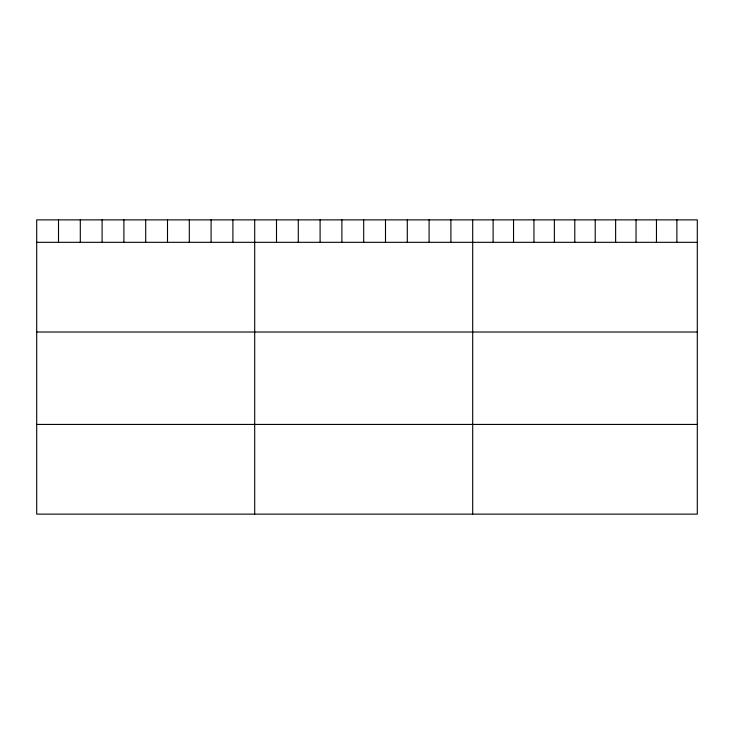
<?xml version="1.0" encoding="UTF-8"?>
<svg xmlns="http://www.w3.org/2000/svg" width="734" height="734" viewBox="0 0 734 734"><rect width="100%" height="100%" fill="white"/><g stroke="black" fill="none" stroke-linecap="round" stroke-linejoin="round"><path stroke-width="1.1" d="M697.3 242.321L697.3 514.13L36.7 514.13L36.7 219.87L697.3 219.87L697.3 242.321L36.7 242.321M36.7 332.016L697.3 332.016M36.7 424.426L697.3 424.426M676.886 219.87L676.886 242.321M656.462 219.87L656.462 242.321M636.048 219.87L636.048 242.321M615.624 219.87L615.624 242.321M595.21 219.87L595.21 242.321M574.786 219.87L574.786 242.321M554.372 219.87L554.372 242.321M533.948 219.87L533.948 242.321M513.534 219.87L513.534 242.321M493.11 219.87L493.11 242.321M472.696 219.87L472.696 514.13M450.896 219.87L450.896 242.321M429.096 219.87L429.096 242.321M407.297 219.87L407.297 242.321M385.497 219.87L385.497 242.321M363.697 219.87L363.697 242.321M341.897 219.87L341.897 242.321M320.097 219.87L320.097 242.321M298.298 219.87L298.298 242.321M276.498 219.87L276.498 242.321M254.698 219.87L254.698 514.13M232.898 219.87L232.898 242.321M211.098 219.87L211.098 242.321M189.299 219.87L189.299 242.321M167.499 219.87L167.499 242.321M145.699 219.87L145.699 242.321M123.899 219.87L123.899 242.321M102.099 219.87L102.099 242.321M80.3 219.87L80.3 242.321M58.5 219.87L58.5 242.321"/></g></svg>
